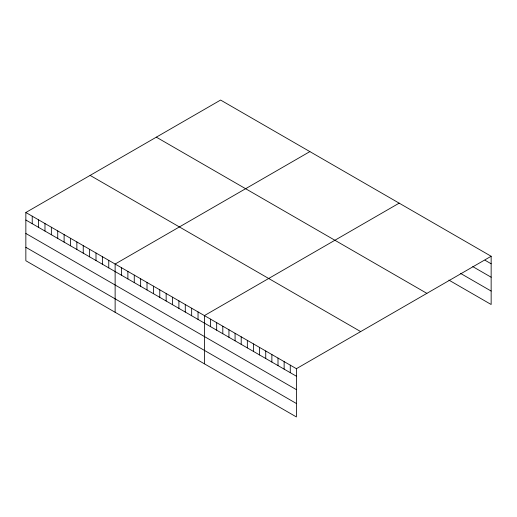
<?xml version="1.0" encoding="UTF-8"?>
<svg xmlns="http://www.w3.org/2000/svg" width="517" height="517" viewBox="0 0 517 517"><rect width="100%" height="100%" fill="white"/><g stroke="black" fill="none" stroke-linecap="round" stroke-linejoin="round"><path stroke-width="0.78" d="M25.85 212.5L296.403 368.699L296.403 416.941L25.85 260.742L25.85 212.5L220.597 100.059L491.15 256.258L491.15 304.5L448.905 280.111M309.883 151.604L115.129 264.045L115.129 312.287M399.163 203.149L204.415 315.59L204.415 363.832M296.403 368.699L491.15 256.258M485.017 260.238L491.15 263.78M472.751 266.598L491.15 277.222M460.485 273.364L491.15 291.065M156.334 137.167L426.88 293.365M90.12 175.392L360.666 331.591M25.85 220.016L296.403 376.221M25.85 233.458L296.403 389.656M25.85 247.3L296.403 403.506M290.27 365.157L290.27 372.679M284.137 361.616L284.137 369.138M278.004 358.074L278.004 365.597M271.871 354.533L271.871 362.055M265.738 350.998L265.738 358.514M259.605 347.456L259.605 354.979M253.472 343.915L253.472 351.437M247.339 340.373L247.339 347.896M241.206 336.832L241.206 344.354M235.073 333.291L235.073 340.813M228.941 329.749L228.941 337.271M222.808 326.214L222.808 333.73M216.681 322.673L216.681 330.195M210.548 319.131L210.548 326.654M198.037 311.906L198.037 319.428M191.658 308.229L191.658 315.745M185.28 304.545L185.28 312.068M178.901 300.862L178.901 308.384M172.529 297.178L172.529 304.7M166.151 293.501L166.151 301.023M159.772 289.817L159.772 297.34M153.394 286.134L153.394 293.656M147.015 282.45L147.015 289.972M140.643 278.773L140.643 286.295M134.265 275.089L134.265 282.612M127.886 271.406L127.886 278.928M121.508 267.722L121.508 275.244M108.757 260.361L108.757 267.884M102.379 256.678L102.379 264.2M96 253L96 260.516M89.622 249.317L89.622 256.839M83.243 245.633L83.243 253.156M76.865 241.95L76.865 249.472M70.493 238.272L70.493 245.795M64.114 234.589L64.114 242.111M57.736 230.905L57.736 238.427M51.357 227.222L51.357 234.744M44.979 223.544L44.979 231.067M38.607 219.861L38.607 227.383M32.228 216.177L32.228 223.699"/></g></svg>
